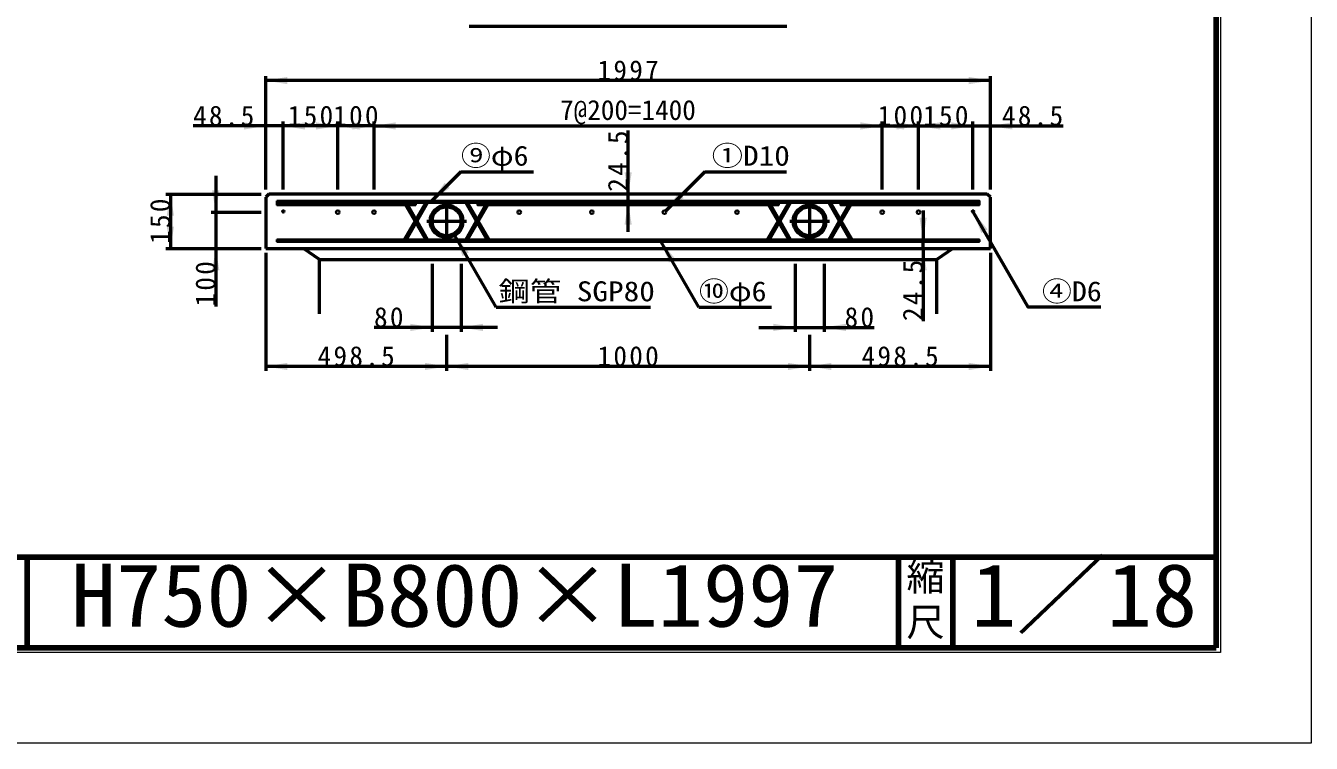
# Model space of a CAD drawing. Units: millimetres, scale not verified, with parts at other scales. Extents: x -2102 to 2102, y -1485 to 1485.
# Drawn here: x 686 to 2102, y -1485 to -694 of the extents above; entities that cross this region are included whole.
import ezdxf
from ezdxf.enums import TextEntityAlignment as Align

# ---------------------------------------------------------------- set-up
doc = ezdxf.new("R2010")
doc.units = ezdxf.units.MM
doc.header["$LTSCALE"] = 5
doc.linetypes.add('LONG_DASHED_DOTTED', pattern=[15.25, 12, -1.5, 0.25, -1.5])
doc.layers.add('0-0_V-nasSTD', color=7, linetype='Continuous', lineweight=50)
doc.layers.add('0-1_0', color=7, linetype='Continuous', lineweight=100)
doc.styles.add('ＭＳ ゴシック', font='')
doc.styles.get('ＭＳ ゴシック').set_extended_font_data('MS Gothic')

msp = doc.modelspace()

# ---------------------------------------------------------------- linework, layer by layer
at = {"layer": '0-0_V-nasSTD'}
for p, q in [((1174.724, -694.768), (1524.724, -694.768)), ((950.324, -874.768), (950.324, -749.768)), ((1749.124, -874.768), (1749.124, -749.768)), ((1749.124, -754.768), (950.324, -754.768)), ((950.324, -804.768), (870.324, -804.768)), ((969.724, -804.768), (950.324, -804.768)), ((969.724, -874.768), (969.724, -799.768)), ((1029.724, -804.768), (969.724, -804.768)), ((1029.724, -874.768), (1029.724, -799.768)), ((1069.724, -804.768), (1029.724, -804.768)), ((1069.724, -874.768), (1069.724, -799.768)), ((1069.724, -804.768), (1629.724, -804.768)), ((1629.724, -874.768), (1629.724, -799.768)), ((1629.724, -804.768), (1669.724, -804.768)), ((1669.724, -874.768), (1669.724, -799.768)), ((1669.724, -804.768), (1729.724, -804.768)), ((1729.724, -874.768), (1729.724, -799.768)), ((1729.724, -804.768), (1749.124, -804.768)), ((1749.124, -804.768), (1829.124, -804.768)), ((1349.724, -879.768), (1349.724, -809.768)), ((895.324, -859.768), (895.324, -899.768)), ((1165.485, -855.168), (1133.485, -887.168)), ((1165.485, -855.168), (1245.485, -855.168)), ((1434.324, -855.168), (1391.138, -898.353)), ((1434.324, -855.168), (1524.324, -855.168)), ((840.324, -879.768), (945.324, -879.768)), ((845.324, -879.768), (845.324, -939.768)), ((953.924, -879.768), (950.324, -883.368)), ((950.324, -883.368), (950.324, -939.768)), ((1745.524, -879.768), (953.924, -879.768)), ((1349.724, -889.568), (1349.724, -879.768)), ((1349.724, -921.568), (1349.724, -889.568)), ((1749.124, -883.368), (1745.524, -879.768)), ((1749.124, -939.768), (1749.124, -883.368)), ((890.324, -899.768), (945.324, -899.768)), ((895.324, -899.768), (895.324, -939.768)), ((1674.724, -897.968), (1674.724, -929.968)), ((1204.456, -1004.568), (1158.724, -925.356)), ((1427.754, -1004.568), (1386.185, -932.568)), ((1674.724, -939.768), (1674.724, -929.968)), ((840.324, -939.768), (945.324, -939.768)), ((895.324, -939.768), (895.324, -1003.768)), ((950.324, -939.768), (1749.124, -939.768)), ((950.324, -944.768), (950.324, -1074.768)), ((1009.724, -951.768), (991.904, -939.768)), ((1674.724, -939.768), (1674.724, -1019.768)), ((1707.544, -939.768), (1689.724, -951.768)), ((1749.124, -944.768), (1749.124, -1074.768)), ((1133.724, -956.768), (1133.724, -1031.768)), ((1165.724, -956.768), (1165.724, -1031.768)), ((1533.724, -956.768), (1533.724, -1031.768)), ((1565.724, -956.768), (1565.724, -1031.768)), ((1689.724, -1011.768), (1689.724, -951.768)), ((1204.456, -1004.568), (1374.456, -1004.568)), ((1427.754, -1004.568), (1507.754, -1004.568)), ((1133.724, -1026.768), (1069.724, -1026.768)), ((1165.724, -1026.768), (1133.724, -1026.768)), ((1205.724, -1026.768), (1165.724, -1026.768)), ((1493.724, -1026.768), (1533.724, -1026.768)), ((1533.724, -1026.768), (1565.724, -1026.768)), ((1565.724, -1026.768), (1620.724, -1026.768)), ((1149.724, -1034.768), (1149.724, -1074.768)), ((1549.724, -1034.768), (1549.724, -1074.768)), ((1149.724, -1069.768), (950.324, -1069.768)), ((1549.724, -1069.768), (1149.724, -1069.768)), ((1749.124, -1069.768), (1549.724, -1069.768))]:
    msp.add_line(p, q, dxfattribs=at)
at = {"layer": '0-0_V-nasSTD', "lineweight": 35}
for p, q in [((1126.346, -889.568), (1103.021, -929.968)), ((1104.407, -891.968), (1114.683, -909.768)), ((1105.792, -929.968), (1129.117, -889.568)), ((1116.069, -907.368), (1107.178, -891.968)), ((1115.724, -889.568), (1115.724, -891.968)), ((1170.33, -889.568), (1193.655, -929.968)), ((1196.426, -929.968), (1173.101, -889.568)), ((1183.378, -907.368), (1192.269, -891.968)), ((1195.041, -891.968), (1184.764, -909.768)), ((1526.346, -889.568), (1503.021, -929.968)), ((1504.407, -891.968), (1514.683, -909.768)), ((1505.792, -929.968), (1529.117, -889.568)), ((1516.069, -907.368), (1507.178, -891.968)), ((1570.33, -889.568), (1593.655, -929.968)), ((1596.426, -929.968), (1573.101, -889.568)), ((1583.378, -907.368), (1592.269, -891.968)), ((1595.041, -891.968), (1584.764, -909.768)), ((1126.346, -929.968), (1116.069, -912.168)), ((1117.455, -909.768), (1129.117, -929.968)), ((1170.33, -929.968), (1181.993, -909.768)), ((1183.378, -912.168), (1173.101, -929.968)), ((1526.346, -929.968), (1516.069, -912.168)), ((1517.455, -909.768), (1529.117, -929.968)), ((1570.33, -929.968), (1581.993, -909.768)), ((1583.378, -912.168), (1573.101, -929.968))]:
    msp.add_line(p, q, dxfattribs=at)
at = {"layer": '0-0_V-nasSTD', "linetype": 'LONG_DASHED_DOTTED'}
for p, q in [((1149.724, -887.768), (1149.724, -931.768)), ((1549.724, -887.768), (1549.724, -931.768)), ((1127.724, -909.768), (1171.724, -909.768)), ((1527.724, -909.768), (1571.724, -909.768))]:
    msp.add_line(p, q, dxfattribs=at)
at = {"layer": '0-0_V-nasSTD', "lineweight": 100}
for p, q in [((687.5, -1280), (687.5, -1380)), ((1647.5, -1280), (1647.5, -1380)), ((1707.5, -1280), (1707.5, -1380)), ((-1997.5, -1380), (1997.5, -1380))]:
    msp.add_line(p, q, dxfattribs=at)
at = {"layer": '0-0_V-nasSTD', "lineweight": 18}
for points in [[(-2102.5, -1485), (-2102.5, 1485), (2102.5, 1485), (2102.5, -1485)], [(-2002.5, -1385), (-2002.5, 1385), (2002.5, 1385), (2002.5, -1385)]]:
    msp.add_lwpolyline(points, close=True, dxfattribs=at)
at = {"layer": '0-0_V-nasSTD', "lineweight": 100}
msp.add_lwpolyline([(1997.5, -1380), (1997.5, 1380), (-1997.5, 1380)], dxfattribs=at)
at = {"layer": '0-0_V-nasSTD', "lineweight": 35}
for points in [[(962.724, -887.168), (962.724, -889.568), (1736.724, -889.568), (1736.724, -887.168)], [(962.724, -929.968), (962.724, -932.368), (1736.724, -932.368), (1736.724, -929.968)]]:
    msp.add_lwpolyline(points, close=True, dxfattribs=at)
for points in [[(962.724, -889.568), (962.724, -891.968), (1115.724, -891.968)], [(1183.724, -889.568), (1183.724, -891.968), (1515.724, -891.968), (1515.724, -889.568)], [(1583.724, -889.568), (1583.724, -891.968), (1736.724, -891.968), (1736.724, -889.568)]]:
    msp.add_lwpolyline(points, dxfattribs=at)
at = {"layer": '0-0_V-nasSTD'}
for points in [[(1870.692, -1004.568), (1790.692, -1004.568), (1730.324, -900.007)], [(1009.724, -1011.768), (1009.724, -951.768), (1689.724, -951.768)]]:
    msp.add_lwpolyline(points, dxfattribs=at)
for centre, radius in [((1149.724, -909.768), 18), ((1549.724, -909.768), 18), ((1149.724, -909.768), 16), ((1549.724, -909.768), 16)]:
    msp.add_circle(centre, radius, dxfattribs=at)
at = {"layer": '0-0_V-nasSTD', "lineweight": 35}
for centre, radius in [((969.724, -898.968), 1.2), ((1029.724, -899.768), 2), ((1069.724, -899.768), 2), ((1229.724, -899.768), 2), ((1309.724, -899.768), 2), ((1389.724, -899.768), 2), ((1469.724, -899.768), 2), ((1629.724, -899.768), 2), ((1669.724, -899.768), 2), ((1729.724, -898.968), 1.2)]:
    msp.add_circle(centre, radius, dxfattribs=at)
at = {"layer": '0-0_V-nasSTD'}
for points in [[(950.324, -754.768), (974.324, -754.768), (974.324, -750.768)], [(1725.124, -754.768), (1725.124, -750.768), (1749.124, -754.768)], [(950.324, -754.768), (974.324, -758.768), (974.324, -754.768)], [(1725.124, -758.768), (1725.124, -754.768), (1749.124, -754.768)], [(926.324, -804.768), (926.324, -800.768), (950.324, -804.768)], [(926.324, -808.768), (926.324, -804.768), (950.324, -804.768)], [(969.724, -804.768), (993.724, -804.768), (993.724, -800.768)], [(969.724, -804.768), (993.724, -808.768), (993.724, -804.768)], [(1005.724, -804.768), (1005.724, -800.768), (1029.724, -804.768)], [(1005.724, -808.768), (1005.724, -804.768), (1029.724, -804.768)], [(1029.724, -804.768), (1053.724, -804.768), (1053.724, -800.768)], [(1029.724, -804.768), (1053.724, -808.768), (1053.724, -804.768)], [(1045.724, -804.768), (1045.724, -800.768), (1069.724, -804.768)], [(1045.724, -808.768), (1045.724, -804.768), (1069.724, -804.768)], [(1069.724, -804.768), (1093.724, -804.768), (1093.724, -800.768)], [(1069.724, -804.768), (1093.724, -808.768), (1093.724, -804.768)], [(1605.724, -804.768), (1605.724, -800.768), (1629.724, -804.768)], [(1605.724, -808.768), (1605.724, -804.768), (1629.724, -804.768)], [(1629.724, -804.768), (1653.724, -804.768), (1653.724, -800.768)], [(1629.724, -804.768), (1653.724, -808.768), (1653.724, -804.768)], [(1645.724, -804.768), (1645.724, -800.768), (1669.724, -804.768)], [(1645.724, -808.768), (1645.724, -804.768), (1669.724, -804.768)], [(1669.724, -804.768), (1693.724, -804.768), (1693.724, -800.768)], [(1669.724, -804.768), (1693.724, -808.768), (1693.724, -804.768)], [(1705.724, -804.768), (1705.724, -800.768), (1729.724, -804.768)], [(1705.724, -808.768), (1705.724, -804.768), (1729.724, -804.768)], [(1749.124, -804.768), (1773.124, -804.768), (1773.124, -800.768)], [(1749.124, -804.768), (1773.124, -808.768), (1773.124, -804.768)], [(1345.724, -855.768), (1349.724, -879.768), (1349.724, -855.768)], [(1349.724, -879.768), (1349.724, -855.768), (1353.724, -855.768)], [(891.324, -875.768), (895.324, -899.768), (895.324, -875.768)], [(895.324, -899.768), (895.324, -875.768), (899.324, -875.768)], [(1133.485, -887.168), (1147.627, -867.369), (1150.456, -870.197)], [(1133.485, -887.168), (1150.456, -870.197), (1153.284, -873.026)], [(841.324, -903.768), (845.324, -903.768), (845.324, -879.768)], [(845.324, -903.768), (845.324, -879.768), (849.324, -903.768)], [(1345.724, -913.568), (1349.724, -913.568), (1349.724, -889.568)], [(1349.724, -913.568), (1349.724, -889.568), (1353.724, -913.568)], [(1391.138, -898.353), (1405.28, -878.554), (1408.108, -881.383)], [(1391.138, -898.353), (1408.108, -881.383), (1410.937, -884.211)], [(1670.724, -905.968), (1674.724, -929.968), (1674.724, -905.968)], [(1674.724, -929.968), (1674.724, -905.968), (1678.724, -905.968)], [(1730.324, -900.007), (1738.86, -922.792), (1742.324, -920.792)], [(1730.324, -900.007), (1742.324, -920.792), (1745.788, -918.792)], [(841.324, -915.768), (845.324, -939.768), (845.324, -915.768)], [(845.324, -939.768), (845.324, -915.768), (849.324, -915.768)], [(1158.724, -925.356), (1167.26, -948.141), (1170.724, -946.141)], [(1158.724, -925.356), (1170.724, -946.141), (1174.188, -944.141)], [(1386.185, -932.568), (1394.72, -955.352), (1398.185, -953.352)], [(1386.185, -932.568), (1398.185, -953.352), (1401.649, -951.352)], [(891.324, -963.768), (895.324, -963.768), (895.324, -939.768)], [(895.324, -963.768), (895.324, -939.768), (899.324, -963.768)], [(1670.724, -963.768), (1674.724, -963.768), (1674.724, -939.768)], [(1674.724, -963.768), (1674.724, -939.768), (1678.724, -963.768)], [(1109.724, -1026.768), (1109.724, -1022.768), (1133.724, -1026.768)], [(1109.724, -1030.768), (1109.724, -1026.768), (1133.724, -1026.768)], [(1165.724, -1026.768), (1189.724, -1026.768), (1189.724, -1022.768)], [(1165.724, -1026.768), (1189.724, -1030.768), (1189.724, -1026.768)], [(1509.724, -1026.768), (1509.724, -1022.768), (1533.724, -1026.768)], [(1509.724, -1030.768), (1509.724, -1026.768), (1533.724, -1026.768)], [(1565.724, -1026.768), (1589.724, -1026.768), (1589.724, -1022.768)], [(1565.724, -1026.768), (1589.724, -1030.768), (1589.724, -1026.768)], [(950.324, -1069.768), (974.324, -1069.768), (974.324, -1065.768)], [(950.324, -1069.768), (974.324, -1073.768), (974.324, -1069.768)], [(1125.724, -1069.768), (1125.724, -1065.768), (1149.724, -1069.768)], [(1125.724, -1073.768), (1125.724, -1069.768), (1149.724, -1069.768)], [(1149.724, -1069.768), (1173.724, -1069.768), (1173.724, -1065.768)], [(1149.724, -1069.768), (1173.724, -1073.768), (1173.724, -1069.768)], [(1525.724, -1069.768), (1525.724, -1065.768), (1549.724, -1069.768)], [(1525.724, -1073.768), (1525.724, -1069.768), (1549.724, -1069.768)], [(1549.724, -1069.768), (1573.724, -1069.768), (1573.724, -1065.768)], [(1549.724, -1069.768), (1573.724, -1073.768), (1573.724, -1069.768)], [(1725.124, -1069.768), (1725.124, -1065.768), (1749.124, -1069.768)], [(1725.124, -1073.768), (1725.124, -1069.768), (1749.124, -1069.768)]]:
    msp.add_solid(points, dxfattribs=at)
at = {"layer": '0-1_0'}
msp.add_line((-1997.5, -1280), (1997.5, -1280), dxfattribs=at)

# ---------------------------------------------------------------- texts
at = {"layer": '0-0_V-nasSTD', "style": 'ＭＳ ゴシック'}
for s, height, p in [('7@200=1400', 21.99, (1274.724, -804.768)), ('縮', 30.79, (1656.482, -1326.001)), ('尺', 30.79, (1656.476, -1375.99))]:
    msp.add_text(s, height=height, dxfattribs=at).set_placement(p, align=Align.BOTTOM_LEFT)
for s, height, width, p in [('⑨φ6', 21.99, 1.1, (1165.485, -855.168)), ('①D10', 21.99, 1.15, (1441.824, -855.168)), ('鋼管 SGP80', 21.99, 1.15, (1206.956, -1004.568)), ('⑩φ6', 21.99, 1.1, (1427.754, -1004.568)), ('④D6', 21.99, 1.1, (1805.692, -1004.568)), ('H750×B800×L1997', 69.65, 1.05, (735.75, -1377.492)), ('1／18', 69.65, 1.05, (1727.75, -1377.418))]:
    msp.add_text(s, height=height, dxfattribs=dict(at, width=width)).set_placement(p, align=Align.BOTTOM_LEFT)
at = {"layer": '0-0_V-nasSTD', "char_height": 21.99, "attachment_point": 7, "style": 'ＭＳ ゴシック'}
for s, insert in [('\\T1.17;1997', (1315.974, -754.768)), ('\\T1.17;48.5', (870.324, -804.768)), ('\\T1.17;150', (974.724, -804.768)), ('\\T1.17;100', (1024.724, -804.768)), ('\\T1.17;100', (1624.724, -804.768)), ('\\T1.17;150', (1674.724, -804.768)), ('\\T1.17;48.5', (1761.624, -804.768)), ('\\T1.17;80', (1069.724, -1026.768)), ('\\T1.17;80', (1588.224, -1026.768)), ('\\T1.17;498.5', (1007.524, -1069.768)), ('\\T1.17;1000', (1315.974, -1069.768)), ('\\T1.17;498.5', (1606.924, -1069.768))]:
    msp.add_mtext(s, dxfattribs=dict(at, insert=insert))
at = {"layer": '0-0_V-nasSTD', "char_height": 21.99, "attachment_point": 7, "rotation": 90, "style": 'ＭＳ ゴシック'}
for s, insert in [('\\T1.17;24.5', (1349.724, -877.268)), ('\\T1.17;150', (845.324, -934.768)), ('\\T1.17;100', (895.324, -1003.768)), ('\\T1.17;24.5', (1674.724, -1019.768))]:
    msp.add_mtext(s, dxfattribs=dict(at, insert=insert))

doc.saveas('drawing.dxf')
